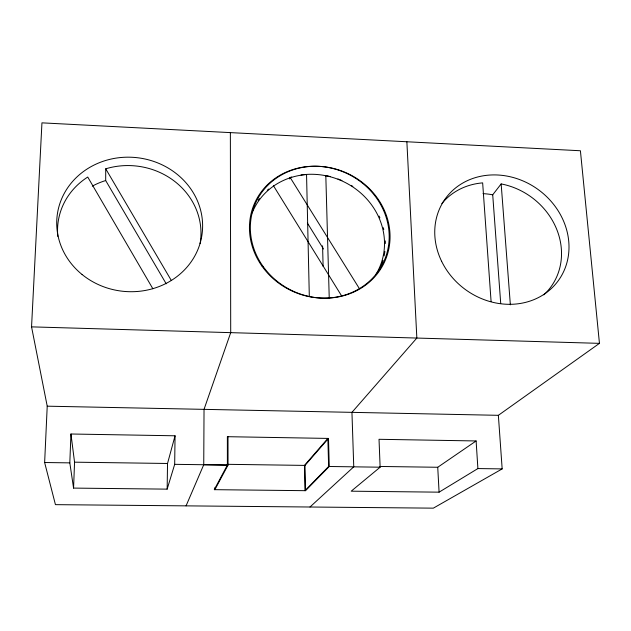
<?xml version="1.0" encoding="UTF-8"?>
<svg xmlns="http://www.w3.org/2000/svg" width="631" height="631" viewBox="0 0 631 631"><rect width="100%" height="100%" fill="white"/><g stroke="black" fill="none" stroke-linecap="round" stroke-linejoin="round"><path stroke-width="0.95" d="M166.213 283.8L105.685 180.537L105.716 168.816A71.8 66.176 7 0 1 200.074 243.637M214.855 487.708L214.855 489.672L228.036 465.079L228.004 436.699M186.058 505.865L203.742 464.739L204.034 409.353L230.709 332.647L230.362 132.613M174.684 464.329L175.047 435.792L70.948 434.002L69.812 462.87L73.567 488.094L167.152 489.143L174.684 464.329L227.389 465.071L227.373 436.691L328.499 438.427L329.248 466.49L305.522 490.681L214.28 489.664L227.389 465.071M167.152 489.143L167.53 463.477L175.047 435.792M73.567 488.094L74.553 462.176L70.948 434.002M498.364 415.316L502.166 468.904L433.339 508.152L55.441 504.65L44.635 462.523L47.222 406.183L31.55 326.866L41.946 122.848L580.41 150.754L599.45 343.359L498.364 415.316L47.222 406.183M289.629 178.928L290.15 177.485A69.725 63.944 24.8 0 1 291.688 177.019M325.501 176.317L325.809 175.599A69.718 63.928 24.9 0 1 330.51 176.648M500.722 303.543L492.716 194.805L501.156 183.921A68.645 61.002 36.2 0 1 557.118 230.347A68.645 61.002 36.2 0 1 543.812 294.851M305.522 490.681L305.002 465.41L328.499 438.427M328.625 466.483L304.962 490.673L304.45 465.402L327.875 438.419L328.625 466.483L380.13 467.2L379.026 439.294L476.113 440.959L477.896 468.565L439.089 492.164L351.191 491.186L380.13 467.2M309.987 507.008L353.754 466.83L351.948 412.351L416.846 338.05L406.869 141.754M379.823 466.459L437.733 467.271L476.113 440.959M44.635 462.523L69.812 462.87M203.742 464.739L228.036 465.079M74.553 462.176L167.53 463.477M227.073 464.313L305.002 465.41M477.896 468.565L502.166 468.904M31.55 326.866L599.45 343.359M290.15 177.485L359.323 288.517M307.392 223.082L323.49 249.008M273.357 185.585L341.616 295.907M105.716 168.816L171.261 280.377M152.868 288.761L87.741 177.043A71.8 66.176 7 0 0 57.823 236.42M501.156 183.921L510.361 304.836M491.084 301.46L482.652 182.88A68.645 61.002 36.2 0 0 441.874 203.553M437.733 467.271L439.089 492.164M325.809 175.599L329.232 297.95M322.575 245.822L323.119 266.448M309.316 296.467L306.548 174.527A69.718 63.928 24.9 0 0 252.116 212.97M301.011 175A69.725 63.944 24.8 0 1 370.807 203.837A69.725 63.944 24.8 0 1 376.021 274.248M258.284 200.122A69.725 63.944 24.8 0 1 259.42 198.615M267.268 190.286A69.725 63.944 24.8 0 1 268.735 189.04M483.046 193.662A67.154 59.913 36.4 0 1 492.716 194.805M337.916 178.967A69.718 63.928 24.9 0 1 341.939 180.584M351.341 185.482A69.718 63.928 24.9 0 1 352.847 186.437M379.073 216.07A69.718 63.928 24.9 0 1 379.886 217.853M383.325 227.736A69.718 63.928 24.9 0 1 383.766 229.534M385.32 240.924A69.718 63.928 24.9 0 1 385.375 243.511M384.878 251.39A69.718 63.928 24.9 0 1 384.121 255.87M383.001 260.351A69.718 63.928 24.9 0 1 379.215 270.052M92.323 186.145A70.175 64.875 6.7 0 1 105.685 180.537M441.613 261.289A69.781 61.838 36.1 0 0 557.615 281.592A69.781 61.838 36.1 0 0 506.377 175.978A69.781 61.838 36.1 0 0 441.613 261.289M262.196 266.44A70.901 64.867 24.8 0 0 382.725 263.861A70.901 64.867 24.8 0 0 313 166.229A70.901 64.867 24.8 0 0 262.196 266.44M263.111 266.479A70.893 64.851 24.9 0 0 383.609 263.892A70.893 64.851 24.9 0 0 313.875 166.268A70.893 64.851 24.9 0 0 263.111 266.479M82.069 274.501A73.038 67.17 7.2 0 0 201.344 238.337A73.038 67.17 7.2 0 0 105.582 160.503A73.038 67.17 7.2 0 0 82.069 274.501"/></g></svg>
